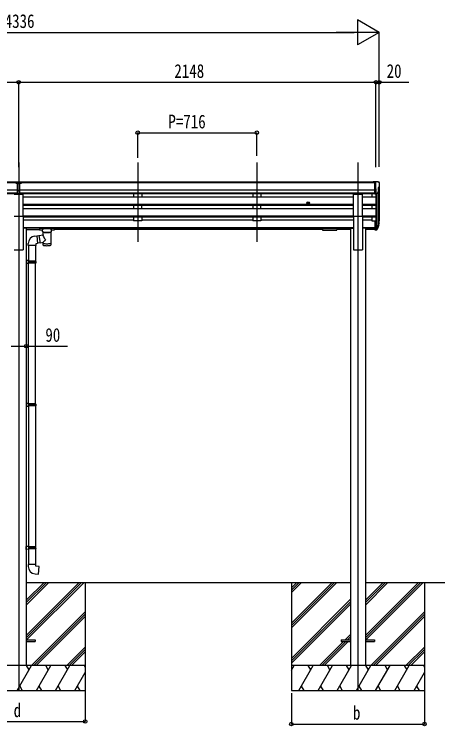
# Model space of a CAD drawing. Units: millimetres, scale not verified. Extents: x -10512 to 10512, y -7425 to 7425.
# Drawn here: x -1522 to 1067, y -3527 to 750 of the extents above; entities that cross this region are included whole.
import ezdxf
from ezdxf.enums import TextEntityAlignment as Align

# ---------------------------------------------------------------- set-up
doc = ezdxf.new("R2010")
doc.units = ezdxf.units.MM
doc.header["$LTSCALE"] = 30
doc.header["$PDMODE"] = 32
doc.header["$PDSIZE"] = 15
for name, color, linetype in [('0-3_YKK_12', 2, 'Continuous'), ('0-4_YKK_13', 4, 'Continuous'), ('0-5_YKK_A1', 4, 'Continuous'), ('0-6_YKK_D', 6, 'Continuous')]:
    doc.layers.add(name, color=color, linetype=linetype)
doc.styles.add('ＭＳ ゴシック', font='')
doc.styles.get('ＭＳ ゴシック').set_extended_font_data('MS Gothic')

msp = doc.modelspace()

# ---------------------------------------------------------------- linework, layer by layer
at = {"layer": '0-3_YKK_12'}
for p, q in [((-1494.74, -141.06), (-1494.74, -3315.46)), ((-778.74, -141.06), (-778.74, -618.57)), ((-62.74, -141.06), (-62.74, -618.57)), ((545.26, -141.06), (545.26, -3315.46))]:
    msp.add_line(p, q, dxfattribs=at)
at = {"layer": '0-4_YKK_13'}
for p, q in [((-1511.24, -265.48), (-1511.24, -257.63)), ((-1511.24, -265.48), (-1501.24, -265.48)), ((-1494.74, -266.29), (-1501.24, -265.9)), ((-1501.24, -267.48), (-1488.24, -267.48)), ((-1488.24, -265.96), (-1494.74, -266.27)), ((-1488.24, -329.1), (-1488.24, -263.83)), ((646.76, -257.44), (636.76, -257.53)), ((636.76, -259.05), (636.76, -257.53)), ((646.76, -329.43), (646.76, -257.44)), ((665.26, -257.44), (646.76, -257.44)), ((653.26, -330.43), (653.26, -257.44)), ((665.26, -257.44), (667.59, -257.58)), ((667.26, -291.96), (667.26, -308.23)), ((672.72, -288.63), (667.41, -291.7)), ((668.35, -258.01), (672.41, -263.82)), ((675.26, -266.81), (675.26, -267.44)), ((-1522.24, -331.09), (-1467.24, -331.09)), ((-1501.24, -309), (-1494.74, -309.16)), ((-1501.24, -328.04), (-1494.74, -328.44)), ((-1494.74, -309.16), (-1488.24, -309)), ((-1494.74, -328.44), (-1488.24, -328.04)), ((-1467.24, -462.89), (-1467.24, -331.09)), ((517.76, -462.89), (517.76, -331.09)), ((517.76, -331.09), (572.76, -331.09)), ((572.76, -462.89), (572.76, -331.09)), ((646.76, -329.43), (653.26, -329.43)), ((653.26, -330.43), (658.47, -330.11)), ((660.88, -328.61), (669.88, -313.02)), ((-1522.24, -462.89), (-1467.24, -462.89)), ((517.76, -462.89), (572.76, -462.89)), ((646.76, -491.16), (646.76, -545.2)), ((646.76, -491.16), (653.26, -491.16)), ((653.26, -491.16), (653.26, -545.94)), ((671.56, -503.98), (668.29, -511.04)), ((672.16, -505.35), (668.29, -513.3)), ((-1368.74, -535.75), (-1368.74, -546.5)), ((-1283.74, -535.08), (-1366.74, -535.08)), ((-1283.74, -537.26), (-1366.74, -537.26)), ((-1352.24, -547.17), (-1366.74, -547.17)), ((-1352.24, -553.98), (-1352.24, -543.7)), ((-1298.24, -553.98), (-1298.24, -543.7)), ((-1283.74, -547.17), (-1298.24, -547.17)), ((-1281.74, -535.75), (-1281.74, -546.5)), ((-1281.74, -535.94), (-1281.74, -537.48)), ((332.26, -535.75), (332.26, -546.5)), ((332.26, -535.94), (332.26, -537.48)), ((334.26, -535.08), (417.26, -535.08)), ((334.26, -537.26), (417.26, -537.26)), ((334.26, -547.17), (417.26, -547.17)), ((419.26, -535.75), (419.26, -546.5)), ((646.76, -531.3), (653.26, -531.3)), ((646.76, -536.18), (653.26, -536.18)), ((646.76, -545.2), (653.26, -545.2)), ((653.26, -536.2), (658.39, -536.2)), ((653.26, -538), (658.1, -538)), ((653.26, -545.94), (658.1, -545.94)), ((659.69, -535.52), (667.45, -520.11)), ((668.89, -520.47), (660.7, -536.65)), ((669.51, -521.03), (660.7, -544.58)), ((669.85, -516.63), (669.51, -521.03)), ((-1398.1, -583.36), (-1385.59, -581.81)), ((-1373.07, -581.84), (-1385.42, -583.75)), ((-1373.37, -579.96), (-1348.14, -576.05)), ((-1373.37, -579.96), (-1366.34, -625.22)), ((-1348.14, -576.05), (-1348.14, -558.47)), ((-1302.34, -558.48), (-1302.33, -638.77)), ((-1437.51, -639.37), (-1437.51, -628.46)), ((-1391.51, -639.37), (-1437.51, -639.37)), ((-1435.54, -639.37), (-1435.54, -730.83)), ((-1393.54, -639.37), (-1393.54, -733.39)), ((-1366.64, -623.34), (-1381.75, -625.68)), ((-1348.14, -622.39), (-1366.34, -625.22)), ((-1348.16, -638.77), (-1348.14, -622.14)), ((-1433.54, -730.89), (-1449.54, -730.42)), ((-1449.54, -730.42), (-1449.54, -748.36)), ((-1433.54, -747.89), (-1449.54, -748.36)), ((-1433.54, -732.89), (-1435.54, -732.89)), ((-1392.54, -733.39), (-1435.54, -733.39)), ((-1391.54, -735.39), (-1435.54, -735.39)), ((-1391.54, -743.39), (-1435.54, -743.39)), ((-1392.54, -745.39), (-1435.54, -745.39)), ((-1435.54, -1590.08), (-1435.54, -747.95)), ((-1433.54, -732.89), (-1433.54, -730.89)), ((-1433.54, -747.89), (-1433.54, -745.89)), ((-1431.07, -735.39), (-1430.64, -733.39)), ((-1393.54, -1592.64), (-1393.54, -745.39)), ((-1391.54, -735.39), (-1392.54, -733.39)), ((-1391.54, -743.39), (-1392.54, -745.39)), ((-1391.54, -735.39), (-1391.54, -743.39)), ((-1433.54, -1590.14), (-1449.54, -1589.67)), ((-1449.54, -1589.67), (-1449.54, -1607.61)), ((-1433.54, -1607.14), (-1449.54, -1607.61)), ((-1433.54, -1592.14), (-1435.54, -1592.14)), ((-1392.54, -1592.64), (-1435.54, -1592.64)), ((-1391.54, -1594.64), (-1435.54, -1594.64)), ((-1391.54, -1602.64), (-1435.54, -1602.64)), ((-1392.54, -1604.64), (-1435.54, -1604.64)), ((-1435.54, -1607.2), (-1435.54, -2449.33)), ((-1433.54, -1592.14), (-1433.54, -1590.14)), ((-1433.54, -1607.14), (-1433.54, -1605.14)), ((-1431.07, -1594.64), (-1430.64, -1592.64)), ((-1393.54, -1604.64), (-1393.54, -2451.89)), ((-1391.54, -1594.64), (-1392.54, -1592.64)), ((-1391.54, -1602.64), (-1392.54, -1604.64)), ((-1391.54, -1594.64), (-1391.54, -1602.64)), ((-1433.54, -2449.39), (-1449.54, -2448.92)), ((-1449.54, -2466.86), (-1449.54, -2448.92)), ((-1433.54, -2466.39), (-1449.54, -2466.86)), ((-1392.54, -2451.89), (-1435.54, -2451.89)), ((-1391.54, -2453.89), (-1435.54, -2453.89)), ((-1391.54, -2461.89), (-1435.54, -2461.89)), ((-1392.54, -2463.89), (-1435.54, -2463.89)), ((-1433.54, -2464.39), (-1435.54, -2464.39)), ((-1435.54, -2466.45), (-1435.54, -2557.89)), ((-1433.54, -2449.39), (-1433.54, -2451.39)), ((-1433.54, -2464.39), (-1433.54, -2466.39)), ((-1431.07, -2461.89), (-1430.64, -2463.89)), ((-1393.54, -2463.89), (-1393.54, -2557.89)), ((-1391.54, -2453.89), (-1392.54, -2451.89)), ((-1391.54, -2461.89), (-1392.54, -2463.89)), ((-1391.54, -2461.89), (-1391.54, -2453.89)), ((-1391.54, -2557.89), (-1437.54, -2557.89)), ((-1437.54, -2557.89), (-1437.54, -2568.81)), ((-1391.54, -2567.89), (-1391.54, -2557.89)), ((-1449.54, -3010.96), (-1394.74, -3010.96)), ((-1449.54, -3019.96), (-1394.74, -3019.96)), ((-1394.74, -3010.96), (-1394.74, -3019.96)), ((445.26, -3010.96), (445.26, -3019.96)), ((445.26, -3010.96), (500.06, -3010.96)), ((445.26, -3019.96), (500.06, -3019.96)), ((590.46, -3010.96), (645.26, -3010.96)), ((590.46, -3019.96), (645.26, -3019.96)), ((645.26, -3010.96), (645.26, -3019.96))]:
    msp.add_line(p, q, dxfattribs=at)
for points in [[(-1511.24, -257.63), (-1493.24, -257.48), (-1478.24, -257.61)], [(-1488.24, -329.1), (-1494.74, -329.5), (-1501.24, -329.1), (-1501.24, -263.76)], [(-1488.24, -265.43), (-1478.24, -265.35), (-1478.24, -257.61)], [(-1488.24, -310.1), (-1491.5, -310.18), (-1494.74, -310.26), (-1497.99, -310.18), (-1501.24, -310.1)], [(-1366.74, -535.08), (-1367.1, -535.09), (-1367.63, -535.11), (-1368.08, -535.16), (-1368.38, -535.24), (-1368.55, -535.34), (-1368.67, -535.48), (-1368.74, -535.66), (-1368.74, -535.75)], [(-1366.74, -547.17), (-1367.1, -547.16), (-1367.63, -547.14), (-1368.08, -547.09), (-1368.38, -547.01), (-1368.55, -546.91), (-1368.67, -546.77), (-1368.74, -546.59), (-1368.74, -546.5)], [(-1348.14, -558.47), (-1348.38, -558.37), (-1349.73, -557.64), (-1350.84, -556.79), (-1351.6, -555.92), (-1352.06, -555.03), (-1352.23, -554.14)], [(-1298.28, -553.92), (-1298.26, -554.28), (-1298.5, -555.23), (-1299.03, -556.12), (-1299.83, -556.96), (-1300.94, -557.75), (-1302.34, -558.48)], [(-1281.74, -535.75), (-1281.78, -535.55), (-1281.86, -535.41), (-1281.96, -535.32), (-1282.06, -535.26), (-1282.18, -535.21), (-1282.48, -535.15), (-1282.97, -535.1), (-1283.51, -535.08), (-1283.74, -535.08)], [(-1281.74, -546.5), (-1281.78, -546.7), (-1281.86, -546.84), (-1281.96, -546.93), (-1282.06, -546.99), (-1282.18, -547.04), (-1282.48, -547.1), (-1282.97, -547.15), (-1283.51, -547.17), (-1283.74, -547.17)], [(332.26, -535.75), (332.29, -535.55), (332.38, -535.41), (332.48, -535.32), (332.58, -535.26), (332.7, -535.21), (332.99, -535.15), (333.48, -535.1), (334.02, -535.08), (334.26, -535.08)], [(332.26, -546.5), (332.29, -546.7), (332.38, -546.84), (332.48, -546.93), (332.58, -546.99), (332.7, -547.04), (332.99, -547.1), (333.48, -547.15), (334.02, -547.17), (334.26, -547.17)], [(417.26, -535.08), (417.61, -535.09), (418.14, -535.11), (418.59, -535.16), (418.89, -535.24), (419.06, -535.34), (419.18, -535.48), (419.25, -535.66), (419.26, -535.75)], [(417.26, -547.17), (417.61, -547.16), (418.14, -547.14), (418.59, -547.09), (418.89, -547.01), (419.06, -546.91), (419.18, -546.77), (419.25, -546.59), (419.26, -546.5)], [(-1385.59, -581.81), (-1381.58, -627.63), (-1391.51, -629.37), (-1391.51, -639.37)], [(-1433.54, -745.89), (-1435.54, -745.89), (-1435.54, -732.89)], [(-1431.07, -735.39), (-1431.07, -743.39), (-1430.64, -745.39)], [(-1433.54, -1605.14), (-1435.54, -1605.14), (-1435.54, -1592.14)], [(-1431.07, -1594.64), (-1431.07, -1602.64), (-1430.64, -1604.64)], [(-1433.54, -2451.39), (-1435.54, -2451.39), (-1435.54, -2464.39)], [(-1431.07, -2461.89), (-1431.07, -2453.89), (-1430.64, -2451.89)], [(-1396.47, -2613.64), (-1375.63, -2615.46), (-1371.62, -2569.64), (-1391.54, -2567.89)]]:
    msp.add_lwpolyline(points, dxfattribs=at)
for centre, radius, start, end in [((667.56, -291.96), 0.3, 120, 180), ((667.53, -258.58), 1, 35, 86.5), ((672.26, -266.81), 3, 0, 87), ((668.35, -284.25), 6.18, 315.00103, 354.2965), ((473.26, -267.44), 202, 355.05096, 0), ((658.28, -327.11), 3, 273.5, 330), ((667.56, -308.23), 0.3, 180, 265.2833), ((667.29, -311.52), 3, 330, 85.2833), ((642.67, -494.48), 30.41, 341.80266, 352.8448), ((644.07, -496.24), 29.53, 342.01856, 353.49194), ((-1391.6, -628.81), 45.91, 98.14944, 179.55845), ((-1392.54, -2568.81), 45, 180, 265)]:
    msp.add_arc(centre, radius, start, end, dxfattribs=at)
for centre, major_axis, ratio, start_param, end_param in [((-1470.17, -267.79), (24.57, -1.51), 0.121868, 3.1422238, 3.1491027), ((585.4, -489.99), (-87.93, 4.42), 0.541684, 3.060334, 3.2172517), ((584.61, -496.67), (89.06, 1.43), 0.57596, 6.1985533, 6.3701348), ((-1366.74, -537.48), (-2, 0), 0.109601, 4.712389, 6.2831853), ((-1325.24, -543.7), (-27, 0), 0.122176, 3.1415927, 6.2831853), ((-1336.24, -553.98), (-16, 0), 0.361356, 0, 0.0194874), ((-1283.74, -537.48), (-2, 0), 0.109601, 3.1415927, 4.712389), ((334.26, -537.48), (2, 0), 0.109601, 1.5707963, 3.1415927), ((417.26, -537.48), (2, 0), 0.109601, 0, 1.5707963), ((658.1, -535.29), (3, 0), 0.90356, 4.712389, 5.7595865), ((658.1, -543.23), (-3, 0), 0.90356, 1.5707963, 2.6179939), ((658.39, -534.84), (1.5, 0), 0.90356, 4.712389, 5.7595865), ((583.34, -496.57), (88.05, 0), 0.90356, 5.9828017, 6.0168888), ((668.55, -516.63), (-1.3, 0), 0.90356, 2.9359903, 4.9130961), ((582.63, -500.44), (89.07, 0), 0.90356, 6.0316505, 6.077583), ((-1325.24, -602.59), (22.81, -26.62), 0.234429, 3.1563334, 4.5976381), ((-1325.23, -558.93), (-22.92, 0.42), 0.07247, 0.0008089, 1.5716053), ((-1325.23, -560.55), (-22.92, 0.42), 0.07247, 0.0008089, 1.5716053), ((-1325.26, -558.93), (22.91, 0.42), 0.072511, 4.711586, 6.2823824), ((-1325.26, -560.55), (22.91, 0.42), 0.072511, 4.711586, 6.2823824), ((-1327.8, -599.95), (-20.32, -22.25), 0.045535, 4.9756507, 6.2441899), ((-1325.24, -638.77), (-22.92, 0), 0.101955, 6.2829723, 9.4248207), ((-1325.24, -626.33), (-22.91, 0), 0.122865, 6.2831853, 9.424778)]:
    msp.add_ellipse(centre, major_axis=major_axis, ratio=ratio, start_param=start_param, end_param=end_param, dxfattribs=at)
at = {"layer": '0-5_YKK_A1'}
for p, q in [((-1511.24, -259.05), (-3636.24, -259.05)), ((-1511.24, -264.26), (-3636.24, -264.26)), ((-1488.24, -264.26), (-1488.24, -264.26)), ((646.76, -259.05), (-1478.24, -259.05)), ((646.76, -264.26), (-1478.24, -264.26)), ((653.26, -298.55), (653.26, -491.16)), ((673.26, -288.02), (673.26, -490.8)), ((-1501.24, -307.79), (-3636.24, -307.79)), ((-1501.24, -325.65), (-3636.24, -325.65)), ((-1501.24, -328.89), (-3636.24, -328.89)), ((646.76, -307.79), (-1488.24, -307.79)), ((646.76, -325.65), (-1488.24, -325.65)), ((646.76, -328.89), (-1488.24, -328.89)), ((-803.74, -328.99), (-803.74, -349.37)), ((-753.74, -328.99), (-753.74, -349.37)), ((-87.74, -328.99), (-87.74, -349.37)), ((-37.74, -328.99), (-37.74, -349.37)), ((628.26, -328.89), (628.26, -349.47)), ((659.26, -329.95), (659.27, -535.94)), ((668.29, -315.79), (668.29, -517.51)), ((517.76, -349.47), (-1467.24, -349.47)), ((-753.74, -349.37), (-803.74, -349.37)), ((-37.74, -349.37), (-87.74, -349.37)), ((653.26, -349.47), (572.76, -349.47)), ((517.76, -392.84), (-1467.24, -392.84)), ((517.76, -394.33), (-1467.24, -394.33)), ((517.76, -398.65), (-1467.24, -398.65)), ((517.76, -419.58), (-1467.24, -419.58)), ((-803.74, -398.65), (-803.74, -419.48)), ((-753.74, -419.48), (-803.74, -419.48)), ((-753.74, -419.48), (-753.74, -398.65)), ((-87.74, -398.65), (-87.74, -419.48)), ((-37.74, -419.48), (-87.74, -419.48)), ((-37.74, -419.48), (-37.74, -398.65)), ((653.26, -392.84), (572.76, -392.84)), ((653.26, -394.33), (572.76, -394.33)), ((653.26, -398.65), (572.76, -398.65)), ((653.26, -419.58), (572.76, -419.58)), ((628.26, -398.65), (628.26, -419.58)), ((-1467.24, -462.89), (-1467.24, -665.46)), ((517.76, -462.94), (-1467.24, -462.94)), ((517.76, -464.44), (-1467.24, -464.44)), ((517.76, -468.75), (-1467.24, -468.75)), ((-803.74, -468.75), (-803.74, -491.8)), ((-753.74, -468.75), (-753.74, -491.8)), ((-87.74, -468.75), (-87.74, -491.8)), ((-37.74, -468.75), (-37.74, -491.8)), ((517.76, -462.89), (517.76, -665.46)), ((572.76, -462.89), (572.76, -665.46)), ((653.26, -462.94), (572.76, -462.89)), ((653.26, -464.44), (572.76, -464.44)), ((653.26, -468.75), (572.76, -468.75)), ((628.26, -468.75), (628.26, -491.8)), ((-803.74, -486.85), (-1467.24, -486.85)), ((-753.74, -491.8), (-803.74, -491.8)), ((-87.74, -486.85), (-753.74, -486.85)), ((-37.74, -491.8), (-87.74, -491.8)), ((517.76, -486.85), (-37.74, -486.85)), ((628.26, -486.85), (572.76, -486.85)), ((628.26, -491.8), (646.76, -491.8)), ((517.76, -533.87), (-1467.24, -533.87)), ((517.76, -535.27), (-1467.24, -535.27)), ((-1449.54, -536.46), (-1467.24, -536.46)), ((-1449.54, -536.46), (-1449.54, -3165.46)), ((-1449.54, -542.95), (-1368.74, -542.95)), ((332.26, -542.95), (-1281.74, -542.95)), ((500.06, -542.95), (419.26, -542.95)), ((500.06, -536.46), (500.06, -3165.46)), ((500.06, -536.46), (517.76, -536.46)), ((646.76, -533.87), (572.76, -533.87)), ((646.76, -535.27), (572.76, -535.27)), ((590.46, -536.46), (572.76, -536.46)), ((590.46, -536.46), (590.46, -3165.46)), ((646.76, -542.95), (590.46, -542.95)), ((-1522.24, -665.46), (-1467.24, -665.46)), ((517.76, -665.46), (572.76, -665.46)), ((-1449.74, -2984.94), (-1130.26, -2665.46)), ((-1449.74, -2999.08), (-1116.12, -2665.46)), ((-1449.74, -2801.09), (-1314.11, -2665.46)), ((-1449.74, -2786.95), (-1328.26, -2665.46)), ((-1449.74, -2772.81), (-1342.4, -2665.46)), ((-1449.54, -2665.46), (500.06, -2665.46)), ((-1447.48, -3010.96), (-1101.98, -2665.46)), ((-1094.94, -2665.46), (-1094.94, -3315.46)), ((145.06, -2665.46), (145.06, -3315.46)), ((145.06, -2909.64), (389.24, -2665.46)), ((145.06, -2923.78), (403.38, -2665.46)), ((145.06, -2937.92), (417.52, -2665.46)), ((145.06, -2725.79), (205.39, -2665.46)), ((145.06, -2711.65), (191.25, -2665.46)), ((145.06, -2697.51), (177.1, -2665.46)), ((590.26, -2984.94), (909.74, -2665.46)), ((590.26, -2999.08), (923.88, -2665.46)), ((590.26, -2801.09), (725.89, -2665.46)), ((590.26, -2786.95), (711.75, -2665.46)), ((590.26, -2772.81), (697.6, -2665.46)), ((590.46, -2665.46), (1067.29, -2665.46)), ((592.52, -3010.96), (938.02, -2665.46)), ((945.06, -2665.46), (945.06, -3315.46)), ((145.06, -3121.77), (499.86, -2766.97)), ((145.06, -3135.91), (499.86, -2781.11)), ((145.06, -3150.05), (499.86, -2795.25)), ((-1418.14, -3165.46), (-1094.94, -2842.27)), ((-1403.99, -3165.46), (-1094.94, -2856.41)), ((621.86, -3165.46), (945.06, -2842.27)), ((636.01, -3165.46), (945.06, -2856.41)), ((-1389.85, -3165.46), (-1094.94, -2870.55)), ((650.15, -3165.46), (945.06, -2870.55)), ((468, -3010.96), (499.86, -2979.1)), ((482.14, -3010.96), (499.86, -2993.24)), ((313.5, -3165.46), (459, -3019.96)), ((327.64, -3165.46), (473.14, -3019.96)), ((341.78, -3165.46), (487.28, -3019.96)), ((496.28, -3010.96), (499.86, -3007.39)), ((-1206, -3165.46), (-1094.94, -3054.4)), ((-1191.86, -3165.46), (-1094.94, -3068.54)), ((834, -3165.46), (945.06, -3054.4)), ((848.14, -3165.46), (945.06, -3068.54)), ((-1177.72, -3165.46), (-1094.94, -3082.69)), ((862.28, -3165.46), (945.06, -3082.69)), ((-1094.94, -3165.46), (-1894.94, -3165.46)), ((-1503.79, -3315.46), (-1417.18, -3165.46)), ((-1432.19, -3191.44), (-1447.19, -3165.46)), ((-1388.32, -3315.46), (-1301.71, -3165.46)), ((-1316.71, -3191.44), (-1331.72, -3165.46)), ((-1272.85, -3315.46), (-1186.24, -3165.46)), ((-1216.24, -3165.46), (-1201.24, -3191.44)), ((-1157.38, -3315.46), (-1094.94, -3207.32)), ((-1100.77, -3165.46), (-1094.94, -3175.56)), ((945.06, -3165.46), (145.06, -3165.46)), ((145.06, -3192.96), (160.94, -3165.46)), ((189.8, -3315.46), (276.41, -3165.46)), ((261.41, -3191.44), (246.4, -3165.46)), ((305.27, -3315.46), (391.88, -3165.46)), ((376.87, -3191.44), (361.87, -3165.46)), ((420.74, -3315.46), (507.35, -3165.46)), ((492.34, -3191.44), (477.34, -3165.46)), ((536.21, -3315.46), (622.82, -3165.46)), ((607.82, -3191.44), (592.81, -3165.46)), ((651.68, -3315.46), (738.29, -3165.46)), ((723.29, -3191.44), (708.28, -3165.46)), ((767.15, -3315.46), (853.76, -3165.46)), ((823.76, -3165.46), (838.76, -3191.44)), ((882.62, -3315.46), (945.06, -3207.32)), ((939.23, -3165.46), (945.06, -3175.56)), ((-1488.79, -3289.48), (-1473.79, -3315.46)), ((-1373.32, -3289.48), (-1358.32, -3315.46)), ((-1257.85, -3289.48), (-1242.85, -3315.46)), ((-1142.38, -3289.48), (-1127.38, -3315.46)), ((204.8, -3289.48), (219.8, -3315.46)), ((320.27, -3289.48), (335.27, -3315.46)), ((435.74, -3289.48), (450.74, -3315.46)), ((551.21, -3289.48), (566.21, -3315.46)), ((666.68, -3289.48), (681.68, -3315.46)), ((782.15, -3289.48), (797.15, -3315.46)), ((897.62, -3289.48), (912.62, -3315.46)), ((-1894.94, -3315.46), (-1094.94, -3315.46)), ((145.06, -3315.46), (945.06, -3315.46))]:
    msp.add_line(p, q, dxfattribs=at)
msp.add_point((245.97, -384.99), dxfattribs=at)
at = {"layer": '0-6_YKK_D'}
for p, q in [((673.26, 640.95), (543.35, 715.95)), ((543.35, 715.95), (543.35, 565.95)), ((673.26, -167.62), (673.26, 641.95)), ((-3512.74, 640.95), (523.26, 640.95)), ((673.26, 640.95), (413.45, 640.95)), ((673.26, 640.95), (543.35, 565.95)), ((-3642.74, 340.95), (-1494.74, 340.95)), ((-1494.74, -168.62), (-1494.74, 341.95)), ((-1494.74, -168.62), (-1494.74, 341.95)), ((-1494.74, 340.95), (653.26, 340.95)), ((653.26, -168.62), (653.26, 341.95)), ((653.26, -168.62), (653.26, 341.95)), ((673.26, -166.62), (673.26, 341.95)), ((-778.74, -112.17), (-778.74, 38.94)), ((-778.74, 37.94), (-62.74, 37.94)), ((-62.74, -101.03), (-62.74, 38.94)), ((-1094.94, -3301.24), (-1094.94, -3502.17)), ((145.06, -3330.68), (145.06, -3517.39)), ((945.06, -3316.46), (945.06, -3517.39)), ((-1894.94, -3501.17), (-1094.94, -3501.17)), ((145.06, -3516.39), (945.06, -3516.39))]:
    msp.add_line(p, q, dxfattribs=at)
for points in [[(653.26, 340.95), (673.26, 340.95), (851.76, 340.95)], [(-1539.94, -1245.01), (-1449.54, -1245.01), (-1200.99, -1245.01)]]:
    msp.add_lwpolyline(points, dxfattribs=at)
for centre in [(-1494.74, 340.95), (-1494.74, 340.95), (653.26, 340.95), (653.26, 340.95), (673.26, 340.95), (-778.74, 37.94), (-62.74, 37.94), (-1449.54, -1245.01), (-1094.94, -3501.17), (145.06, -3516.39), (945.06, -3516.39)]:
    msp.add_circle(centre, 10.62, dxfattribs=at)

# ---------------------------------------------------------------- texts
at = {"layer": '0-6_YKK_D', "style": 'ＭＳ ゴシック', "width": 0.8}
for s, p in [('Lt＝4336', (-1758.74, 642.95)), ('2148', (-558.74, 342.95)), ('20', (717.76, 342.95)), ('P=716', (-594.74, 39.24)), ('90', (-1334.29, -1243.71)), ('d', (-1524.94, -3499.87)), ('b', (515.06, -3515.09))]:
    msp.add_text(s, height=82.48, dxfattribs=at).set_placement(p, align=Align.BOTTOM_LEFT)

doc.saveas('drawing.dxf')
